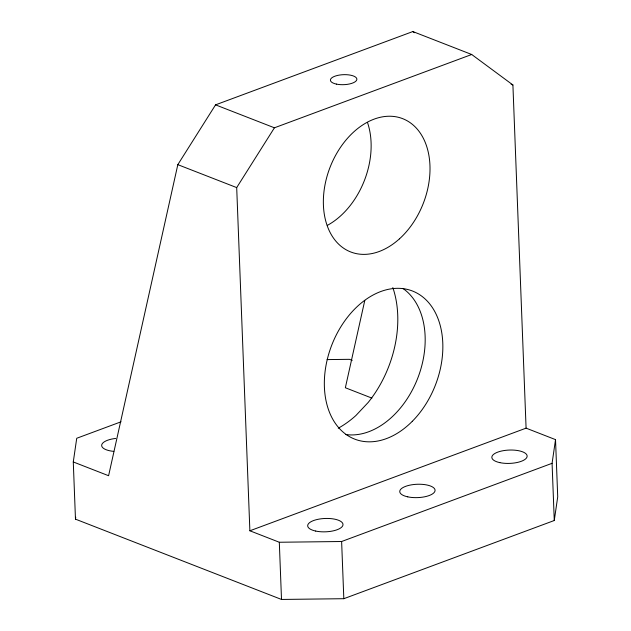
<?xml version="1.0" encoding="UTF-8"?>
<svg xmlns="http://www.w3.org/2000/svg" width="631" height="631" viewBox="0 0 631 631"><rect width="100%" height="100%" fill="white"/><g stroke="black" fill="none" stroke-linecap="round" stroke-linejoin="round"><path stroke-width="0.95" d="M526.088 428.149L512.908 84.964L471.712 54.495L274.422 127.801L236.696 187.596L249.876 530.781L526.088 428.149L555.525 439.626L557.717 496.818L554.27 520.512L343.824 598.701L281.505 599.45L75.475 519.155L73.283 461.955L76.73 438.269L121.034 421.808M75.475 519.155L75.752 517.254M554.27 520.512L552.078 463.312L555.525 439.626M471.712 54.495L412.848 31.55L215.55 104.856L177.824 164.652L108.595 475.719L73.283 461.955M364.797 300.388L345.354 387.75L371.911 398.106M249.876 530.781L279.312 542.25L341.623 541.508L552.078 463.312M327.095 359.591L349.495 359.323L352.208 360.388M511.094 84.262L512.908 84.964M215.55 104.856L274.422 127.801M177.824 164.652L236.696 187.596M412.848 31.55L414.433 32.725M341.623 541.508L343.824 598.701M279.312 542.25L281.505 599.45M402.838 288.399A79.49 55.544 -68.7 0 1 417.683 378.348A79.49 55.544 -68.7 0 1 345.891 434.546M392.829 287.578A98.034 68.503 -68.7 0 1 368.173 402.475L355.876 415.545A98.034 68.503 -68.7 0 1 338.263 428.204M113.809 451.378A17.66 6.673 -2.2 0 1 101.686 445.06A17.66 6.673 -2.2 0 1 115.694 438.435M367.439 122.351A71.54 49.991 -68.7 0 1 327.292 225.401M499.831 462.633A17.66 6.673 -2.2 0 0 527.114 456.521A17.66 6.673 -2.2 0 0 501.519 451.031A17.66 6.673 -2.2 0 0 499.831 462.633M315.689 531.057A17.66 6.673 -2.2 0 0 342.972 524.937A17.66 6.673 -2.2 0 0 317.377 519.447A17.66 6.673 -2.2 0 0 315.689 531.057M407.76 496.849A17.66 6.673 -2.2 0 0 435.043 490.729A17.66 6.673 -2.2 0 0 409.448 485.239A17.66 6.673 -2.2 0 0 407.76 496.849M336.386 84.104A13.251 5.009 -2.2 0 0 356.854 79.514A13.251 5.009 -2.2 0 0 337.656 75.404A13.251 5.009 -2.2 0 0 336.386 84.104M412.303 421.303A79.49 55.544 -68.7 0 0 414.125 291.703A79.49 55.544 -68.7 0 0 324.342 382.205A79.49 55.544 -68.7 0 0 412.303 421.303M399.415 238.881A71.54 49.991 -68.7 0 0 407.098 120.75A71.54 49.991 -68.7 0 0 323.537 196.288A71.54 49.991 -68.7 0 0 399.415 238.881"/></g></svg>
